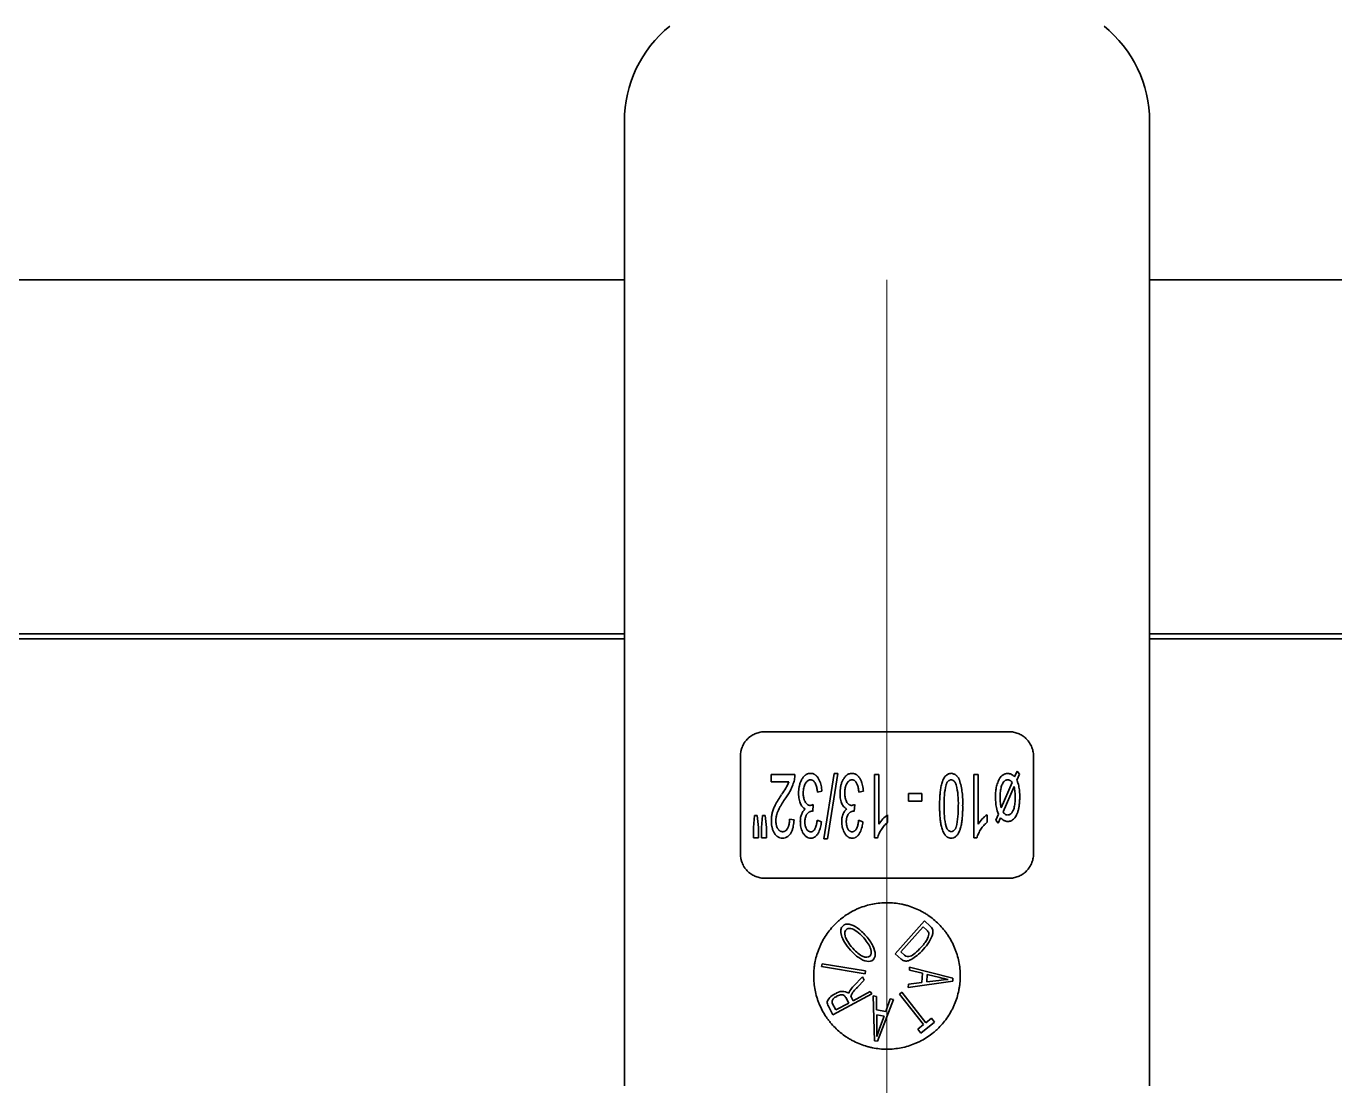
# Model space of a CAD drawing. Extents: x 6336 to 10269, y -393 to 3204.
# Drawn here: x 8656.4 to 8710, y 2380.5 to 2423.9 of the extents above; entities that cross this region are included whole.
import ezdxf

# ---------------------------------------------------------------- set-up
doc = ezdxf.new("R2010")
doc.units = 0
doc.header["$LTSCALE"] = 5
doc.layers.get('0').update_dxf_attribs({"linetype": 'CONTINUOUS', "lineweight": 0})
doc.layers.add('1', color=7, linetype='CONTINUOUS', true_color=0xffffff)

msp = doc.modelspace()

# ---------------------------------------------------------------- linework, layer by layer
at = {"color": 4}
msp.add_line((8691.673, 2413.526), (8691.673, 2313.526), dxfattribs=at)
at = {"layer": '1', "color": 7, "linetype": 'Continuous', "lineweight": 35}
for p, q in [((8680.923, 2420.026), (8680.923, 2380.526)), ((8702.423, 2380.526), (8702.423, 2420.026)), ((8680.923, 2413.526), (8643.478, 2413.526)), ((9142.773, 2413.526), (8702.423, 2413.526)), ((8680.923, 2399.037), (8459.92, 2399.037)), ((8850.535, 2399.037), (8702.423, 2399.037)), ((8680.923, 2398.83), (8459.92, 2398.83)), ((8850.546, 2398.83), (8702.423, 2398.83)), ((8696.673, 2395.026), (8686.673, 2395.026)), ((8685.673, 2390.026), (8685.673, 2394.026)), ((8697.673, 2394.026), (8697.673, 2390.026)), ((8686.939, 2393.279), (8687.904, 2393.279)), ((8686.939, 2393.279), (8686.939, 2392.971)), ((8689.093, 2390.635), (8689.515, 2393.322)), ((8689.659, 2393.322), (8689.237, 2390.635)), ((8689.515, 2393.322), (8689.659, 2393.322)), ((8691.164, 2393.279), (8691.342, 2393.279)), ((8691.164, 2393.279), (8691.164, 2390.679)), ((8691.342, 2391.245), (8691.342, 2393.279)), ((8695.234, 2393.279), (8695.412, 2393.279)), ((8695.234, 2393.279), (8695.234, 2390.679)), ((8695.412, 2391.245), (8695.412, 2393.279)), ((8696.897, 2393.178), (8697, 2393.417)), ((8697.095, 2393.29), (8696.988, 2393.043)), ((8697, 2393.417), (8697.095, 2393.29)), ((8687.654, 2392.971), (8686.939, 2392.971)), ((8689.009, 2392.589), (8688.831, 2392.547)), ((8690.706, 2392.589), (8690.527, 2392.547)), ((8696.35, 2391.913), (8696.796, 2392.948)), ((8696.875, 2392.781), (8696.425, 2391.741)), ((8688.637, 2391.766), (8688.657, 2392.046)), ((8690.333, 2391.767), (8690.353, 2392.046)), ((8692.551, 2392.498), (8693.102, 2392.498)), ((8692.551, 2392.498), (8692.551, 2392.177)), ((8693.102, 2392.177), (8692.551, 2392.177)), ((8693.102, 2392.177), (8693.102, 2392.498)), ((8686.205, 2391.105), (8686.253, 2391.6)), ((8686.253, 2391.6), (8686.36, 2391.6)), ((8686.36, 2391.6), (8686.409, 2391.105)), ((8686.534, 2391.105), (8686.58, 2391.6)), ((8686.58, 2391.6), (8686.689, 2391.6)), ((8686.689, 2391.6), (8686.738, 2391.105)), ((8691.701, 2391.32), (8691.701, 2391.629)), ((8695.771, 2391.32), (8695.771, 2391.629)), ((8696.13, 2391.404), (8696.237, 2391.65)), ((8696.324, 2391.506), (8696.227, 2391.279)), ((8686.205, 2391.105), (8686.205, 2390.679)), ((8686.409, 2390.679), (8686.409, 2391.105)), ((8686.534, 2391.105), (8686.534, 2390.679)), ((8686.738, 2390.679), (8686.738, 2391.105)), ((8687.686, 2391.453), (8687.87, 2391.42)), ((8688.813, 2391.4), (8688.992, 2391.342)), ((8690.51, 2391.4), (8690.688, 2391.342)), ((8696.227, 2391.279), (8696.13, 2391.404)), ((8686.409, 2390.679), (8686.205, 2390.679)), ((8686.738, 2390.679), (8686.534, 2390.679)), ((8689.237, 2390.635), (8689.093, 2390.635)), ((8691.279, 2390.679), (8691.164, 2390.679)), ((8695.352, 2390.679), (8695.234, 2390.679)), ((8686.673, 2389.026), (8696.673, 2389.026)), ((8693.205, 2387.278), (8692.006, 2385.935)), ((8693.448, 2387.061), (8693.205, 2387.278)), ((8692.237, 2386.014), (8693.152, 2387.04)), ((8693.152, 2387.04), (8693.306, 2386.902)), ((8692.006, 2385.935), (8692.248, 2385.719)), ((8692.391, 2385.877), (8692.237, 2386.014)), ((8689.019, 2385.527), (8689, 2385.41)), ((8689, 2385.41), (8690.776, 2385.116)), ((8690.795, 2385.234), (8689.019, 2385.527)), ((8690.776, 2385.116), (8690.795, 2385.234)), ((8692.59, 2385.266), (8692.597, 2385.392)), ((8692.59, 2385.266), (8693.127, 2385.135)), ((8694.372, 2384.935), (8692.597, 2385.392)), ((8693.127, 2385.135), (8693.104, 2384.757)), ((8693.299, 2384.782), (8693.318, 2385.087)), ((8693.318, 2385.087), (8693.84, 2384.956)), ((8690.673, 2384.984), (8690.31, 2384.609)), ((8690.47, 2384.571), (8690.744, 2384.854)), ((8690.744, 2384.854), (8690.673, 2384.984)), ((8692.545, 2384.551), (8694.365, 2384.808)), ((8692.545, 2384.551), (8692.554, 2384.687)), ((8693.104, 2384.757), (8692.554, 2384.687)), ((8693.803, 2384.844), (8693.299, 2384.782)), ((8694.372, 2384.935), (8694.365, 2384.808)), ((8689.464, 2383.433), (8691.049, 2384.287)), ((8689.986, 2384.14), (8690.107, 2383.915)), ((8690.288, 2384.013), (8690.218, 2384.143)), ((8690.992, 2384.392), (8690.288, 2384.013)), ((8691.049, 2384.287), (8690.992, 2384.392)), ((8691.239, 2384.188), (8691.105, 2384.211)), ((8691.105, 2384.211), (8691.16, 2382.375)), ((8691.239, 2384.188), (8691.248, 2383.634)), ((8691.286, 2382.353), (8691.935, 2384.067)), ((8691.811, 2384.089), (8691.621, 2383.569)), ((8691.935, 2384.067), (8691.811, 2384.089)), ((8692.276, 2384.356), (8692.183, 2384.282)), ((8692.183, 2384.282), (8693.166, 2383.036)), ((8693.26, 2383.11), (8692.276, 2384.356)), ((8689.275, 2383.785), (8689.464, 2383.433)), ((8689.583, 2383.633), (8689.433, 2383.911)), ((8690.107, 2383.915), (8689.583, 2383.633)), ((8691.621, 2383.569), (8691.248, 2383.634)), ((8691.252, 2383.437), (8691.258, 2382.929)), ((8691.252, 2383.437), (8691.553, 2383.384)), ((8691.553, 2383.384), (8691.365, 2382.879)), ((8693.166, 2383.036), (8692.933, 2382.852)), ((8693.065, 2382.685), (8693.624, 2383.127)), ((8693.492, 2383.293), (8693.26, 2383.11)), ((8693.624, 2383.127), (8693.492, 2383.293)), ((8691.16, 2382.375), (8691.286, 2382.353)), ((8692.933, 2382.852), (8693.065, 2382.685))]:
    msp.add_line(p, q, dxfattribs=at)
for centre, radius, start, end in [((8685.923, 2420.026), 5, 128.8492, 180), ((8697.423, 2420.026), 5, 0, 51.1508), ((8692.053, 2387.225), 1.569, 315.1419, 342.8269), ((8693.131, 2386.706), 0.263, 17.1388, 48.2605), ((8693.178, 2386.758), 0.405, 27.0957, 48.2605), ((8693.241, 2386.834), 0.317, 346.8867, 20.1022), ((8692.544, 2386.048), 0.23, 228.2605, 291.4392), ((8691.357, 2383.593), 1.459, 135.875, 145.744), ((8691.037, 2383.83), 0.922, 127.4414, 155.8018), ((8694.875, 2376.803), 8.112, 94.9161, 97.5911), ((8694.885, 2389.127), 4.3, 255.9385, 260.5571), ((8689.664, 2383.951), 0.235, 101.8972, 189.9808), ((8689.854, 2383.934), 0.462, 56.3406, 129.2567), ((8690.486, 2384.214), 0.39, 149.005, 164.3647), ((8690.394, 2384.237), 0.2, 188.3447, 208.311), ((8683.148, 2382.748), 8.112, 358.6035, 1.2786), ((8695.396, 2381.382), 4.3, 159.6259, 164.2445)]:
    msp.add_arc(centre, radius, start, end, dxfattribs=at)
for points, knots in [([(8685.673, 2394.026), (8685.673, 2394.098), (8685.68, 2394.168), (8685.699, 2394.253), (8685.703, 2394.27), (8685.712, 2394.304), (8685.717, 2394.321), (8685.733, 2394.37), (8685.746, 2394.402), (8685.774, 2394.465), (8685.789, 2394.495), (8685.814, 2394.539), (8685.823, 2394.553), (8685.841, 2394.581), (8685.85, 2394.595), (8685.899, 2394.663), (8685.942, 2394.712), (8686.001, 2394.767), (8686.013, 2394.778), (8686.037, 2394.798), (8686.05, 2394.809), (8686.088, 2394.838), (8686.114, 2394.856), (8686.194, 2394.906), (8686.25, 2394.934), (8686.337, 2394.969), (8686.367, 2394.979), (8686.427, 2394.996), (8686.457, 2395.003), (8686.548, 2395.02), (8686.61, 2395.026), (8686.673, 2395.026)], [0, 0, 0, 0, 0.125, 0.125, 0.15625, 0.15625, 0.1875, 0.1875, 0.25, 0.25, 0.3125, 0.3125, 0.34375, 0.34375, 0.375, 0.375, 0.5, 0.5, 0.53125, 0.53125, 0.5625, 0.5625, 0.625, 0.625, 0.75, 0.75, 0.8125, 0.8125, 0.875, 0.875, 1, 1, 1, 1]), ([(8697.673, 2394.026), (8697.673, 2394.098), (8697.665, 2394.168), (8697.647, 2394.253), (8697.643, 2394.27), (8697.634, 2394.304), (8697.629, 2394.321), (8697.612, 2394.37), (8697.6, 2394.402), (8697.572, 2394.465), (8697.557, 2394.495), (8697.532, 2394.539), (8697.523, 2394.553), (8697.505, 2394.581), (8697.495, 2394.595), (8697.447, 2394.663), (8697.404, 2394.712), (8697.345, 2394.767), (8697.333, 2394.778), (8697.308, 2394.798), (8697.296, 2394.809), (8697.258, 2394.838), (8697.232, 2394.856), (8697.152, 2394.906), (8697.096, 2394.934), (8697.009, 2394.969), (8696.979, 2394.979), (8696.919, 2394.996), (8696.889, 2395.003), (8696.798, 2395.02), (8696.736, 2395.026), (8696.673, 2395.026)], [0, 0, 0, 0, 0.125, 0.125, 0.15625, 0.15625, 0.1875, 0.1875, 0.25, 0.25, 0.3125, 0.3125, 0.34375, 0.34375, 0.375, 0.375, 0.5, 0.5, 0.53125, 0.53125, 0.5625, 0.5625, 0.625, 0.625, 0.75, 0.75, 0.8125, 0.8125, 0.875, 0.875, 1, 1, 1, 1]), ([(8688.548, 2393.322), (8688.526, 2393.322), (8688.495, 2393.32), (8688.463, 2393.313), (8688.443, 2393.307), (8688.433, 2393.304), (8688.403, 2393.292), (8688.384, 2393.283), (8688.356, 2393.266), (8688.348, 2393.26), (8688.33, 2393.247), (8688.322, 2393.24), (8688.297, 2393.218), (8688.282, 2393.203), (8688.254, 2393.171), (8688.24, 2393.154), (8688.215, 2393.118), (8688.203, 2393.1), (8688.181, 2393.062), (8688.171, 2393.042), (8688.143, 2392.984), (8688.127, 2392.943), (8688.106, 2392.88), (8688.1, 2392.859), (8688.089, 2392.816), (8688.084, 2392.795), (8688.063, 2392.686), (8688.056, 2392.598), (8688.056, 2392.51)], [0, 0, 0, 0, 0.0625, 0.09375, 0.09375, 0.125, 0.125, 0.1875, 0.1875, 0.21875, 0.21875, 0.25, 0.25, 0.3125, 0.3125, 0.375, 0.375, 0.4375, 0.4375, 0.5, 0.5, 0.625, 0.625, 0.6875, 0.6875, 0.75, 0.75, 1, 1, 1, 1]), ([(8689.009, 2392.589), (8689.007, 2392.629), (8689.004, 2392.669), (8688.993, 2392.747), (8688.987, 2392.786), (8688.97, 2392.864), (8688.959, 2392.902), (8688.941, 2392.958), (8688.934, 2392.977), (8688.919, 2393.014), (8688.911, 2393.032), (8688.885, 2393.086), (8688.865, 2393.121), (8688.83, 2393.169), (8688.818, 2393.184), (8688.798, 2393.206), (8688.791, 2393.213), (8688.776, 2393.227), (8688.769, 2393.234), (8688.747, 2393.253), (8688.731, 2393.264), (8688.706, 2393.28), (8688.697, 2393.285), (8688.679, 2393.293), (8688.653, 2393.305), (8688.625, 2393.313), (8688.596, 2393.319), (8688.587, 2393.32), (8688.567, 2393.322), (8688.557, 2393.322), (8688.548, 2393.322)], [0, 0, 0, 0, 0.125, 0.125, 0.25, 0.25, 0.375, 0.375, 0.4375, 0.4375, 0.5, 0.5, 0.625, 0.625, 0.6875, 0.6875, 0.71875, 0.71875, 0.75, 0.75, 0.8125, 0.8125, 0.84375, 0.84375, 0.875, 0.9375, 0.9375, 0.96875, 0.96875, 1, 1, 1, 1]), ([(8690.244, 2393.322), (8690.222, 2393.322), (8690.19, 2393.319), (8690.158, 2393.312), (8690.137, 2393.306), (8690.126, 2393.303), (8690.096, 2393.291), (8690.077, 2393.281), (8690.049, 2393.263), (8690.04, 2393.257), (8690.023, 2393.244), (8690.014, 2393.237), (8689.99, 2393.215), (8689.975, 2393.199), (8689.946, 2393.166), (8689.933, 2393.149), (8689.914, 2393.122), (8689.908, 2393.113), (8689.897, 2393.094), (8689.88, 2393.066), (8689.865, 2393.038), (8689.837, 2392.979), (8689.821, 2392.938), (8689.801, 2392.876), (8689.795, 2392.855), (8689.785, 2392.812), (8689.78, 2392.791), (8689.759, 2392.684), (8689.753, 2392.597), (8689.753, 2392.51)], [0, 0, 0, 0, 0.0625, 0.09375, 0.09375, 0.125, 0.125, 0.1875, 0.1875, 0.21875, 0.21875, 0.25, 0.25, 0.3125, 0.3125, 0.375, 0.375, 0.40625, 0.40625, 0.4375, 0.5, 0.5, 0.625, 0.625, 0.6875, 0.6875, 0.75, 0.75, 1, 1, 1, 1]), ([(8690.706, 2392.589), (8690.701, 2392.668), (8690.692, 2392.746), (8690.667, 2392.861), (8690.657, 2392.898), (8690.638, 2392.954), (8690.632, 2392.973), (8690.617, 2393.01), (8690.609, 2393.028), (8690.583, 2393.082), (8690.564, 2393.117), (8690.529, 2393.165), (8690.516, 2393.181), (8690.49, 2393.211), (8690.476, 2393.224), (8690.454, 2393.244), (8690.446, 2393.25), (8690.43, 2393.262), (8690.422, 2393.267), (8690.396, 2393.283), (8690.379, 2393.292), (8690.351, 2393.303), (8690.342, 2393.307), (8690.323, 2393.312), (8690.313, 2393.315), (8690.284, 2393.32), (8690.264, 2393.322), (8690.244, 2393.322)], [0, 0, 0, 0, 0.25, 0.25, 0.375, 0.375, 0.4375, 0.4375, 0.5, 0.5, 0.625, 0.625, 0.6875, 0.6875, 0.75, 0.75, 0.78125, 0.78125, 0.8125, 0.8125, 0.875, 0.875, 0.90625, 0.90625, 0.9375, 0.9375, 1, 1, 1, 1]), ([(8693.827, 2391.996), (8693.827, 2392.061), (8693.828, 2392.125), (8693.831, 2392.253), (8693.834, 2392.317), (8693.842, 2392.445), (8693.848, 2392.508), (8693.863, 2392.636), (8693.872, 2392.699), (8693.891, 2392.793), (8693.897, 2392.825), (8693.913, 2392.887), (8693.922, 2392.917), (8693.941, 2392.978), (8693.952, 2393.009), (8693.978, 2393.068), (8693.992, 2393.096), (8694.016, 2393.138), (8694.024, 2393.151), (8694.043, 2393.178), (8694.052, 2393.19), (8694.073, 2393.214), (8694.083, 2393.226), (8694.106, 2393.248), (8694.119, 2393.258), (8694.145, 2393.277), (8694.158, 2393.285), (8694.179, 2393.295), (8694.186, 2393.299), (8694.201, 2393.305), (8694.208, 2393.307), (8694.231, 2393.314), (8694.246, 2393.318), (8694.277, 2393.322), (8694.292, 2393.322), (8694.308, 2393.322)], [0, 0, 0, 0, 0.125, 0.125, 0.25, 0.25, 0.375, 0.375, 0.5, 0.5, 0.5625, 0.5625, 0.625, 0.625, 0.6875, 0.6875, 0.75, 0.75, 0.78125, 0.78125, 0.8125, 0.8125, 0.84375, 0.84375, 0.875, 0.875, 0.90625, 0.90625, 0.921875, 0.921875, 0.9375, 0.9375, 0.96875, 0.96875, 1, 1, 1, 1]), ([(8694.308, 2393.324), (8694.345, 2393.319), (8694.38, 2393.31), (8694.431, 2393.288), (8694.448, 2393.28), (8694.479, 2393.26), (8694.494, 2393.25), (8694.515, 2393.232), (8694.522, 2393.226), (8694.536, 2393.213), (8694.542, 2393.207), (8694.561, 2393.186), (8694.584, 2393.157), (8694.603, 2393.125), (8694.615, 2393.099), (8694.619, 2393.091), (8694.626, 2393.073), (8694.63, 2393.064), (8694.632, 2393.055)], [0, 0, 0, 0, 0.25, 0.25, 0.375, 0.375, 0.5, 0.5, 0.5625, 0.5625, 0.625, 0.625, 0.75, 0.875, 0.875, 0.9375, 0.9375, 1, 1, 1, 1]), ([(8696.119, 2392.339), (8696.115, 2392.408), (8696.116, 2392.475), (8696.126, 2392.61), (8696.136, 2392.677), (8696.157, 2392.776), (8696.165, 2392.809), (8696.184, 2392.874), (8696.194, 2392.906), (8696.229, 2393.001), (8696.255, 2393.062), (8696.286, 2393.121)], [0, 0, 0, 0, 0.25, 0.25, 0.5, 0.5, 0.625, 0.625, 0.75, 0.75, 1, 1, 1, 1]), ([(8696.288, 2393.12), (8696.306, 2393.151), (8696.327, 2393.178), (8696.357, 2393.209), (8696.364, 2393.214), (8696.377, 2393.226), (8696.383, 2393.231), (8696.403, 2393.247), (8696.431, 2393.266), (8696.46, 2393.281), (8696.483, 2393.291), (8696.491, 2393.294), (8696.506, 2393.3), (8696.514, 2393.302), (8696.553, 2393.314), (8696.585, 2393.319), (8696.617, 2393.321)], [0, 0, 0, 0, 0.25, 0.25, 0.3125, 0.3125, 0.375, 0.375, 0.5, 0.625, 0.625, 0.6875, 0.6875, 0.75, 0.75, 1, 1, 1, 1]), ([(8696.617, 2393.321), (8696.644, 2393.32), (8696.67, 2393.316), (8696.708, 2393.306), (8696.721, 2393.302), (8696.746, 2393.293), (8696.758, 2393.287), (8696.794, 2393.269), (8696.817, 2393.255), (8696.849, 2393.229), (8696.859, 2393.22), (8696.879, 2393.2), (8696.888, 2393.189), (8696.897, 2393.178)], [0, 0, 0, 0, 0.25, 0.25, 0.375, 0.375, 0.5, 0.5, 0.75, 0.75, 0.875, 0.875, 1, 1, 1, 1]), ([(8687.372, 2392.471), (8687.429, 2392.547), (8687.481, 2392.628), (8687.575, 2392.794), (8687.618, 2392.881), (8687.656, 2392.97)], [0, 0, 0, 0, 0.5, 0.5, 1, 1, 1, 1]), ([(8687.883, 2393.056), (8687.866, 2392.988), (8687.846, 2392.921), (8687.799, 2392.791), (8687.746, 2392.664), (8687.68, 2392.544), (8687.626, 2392.456), (8687.607, 2392.427), (8687.569, 2392.37), (8687.549, 2392.342), (8687.528, 2392.315)], [0, 0, 0, 0, 0.25, 0.25, 0.5, 0.75, 0.75, 0.875, 0.875, 1, 1, 1, 1]), ([(8688.831, 2392.547), (8688.825, 2392.6), (8688.817, 2392.653), (8688.801, 2392.731), (8688.795, 2392.757), (8688.781, 2392.809), (8688.773, 2392.834), (8688.754, 2392.884), (8688.743, 2392.908), (8688.724, 2392.943), (8688.717, 2392.954), (8688.701, 2392.976), (8688.693, 2392.987), (8688.675, 2393.006), (8688.665, 2393.015), (8688.649, 2393.026), (8688.644, 2393.03), (8688.633, 2393.037), (8688.627, 2393.04), (8688.609, 2393.048), (8688.597, 2393.052), (8688.572, 2393.057), (8688.559, 2393.059), (8688.546, 2393.059)], [0, 0, 0, 0, 0.25, 0.25, 0.375, 0.375, 0.5, 0.5, 0.625, 0.625, 0.6875, 0.6875, 0.75, 0.75, 0.8125, 0.8125, 0.84375, 0.84375, 0.875, 0.875, 0.9375, 0.9375, 1, 1, 1, 1]), ([(8690.242, 2393.059), (8690.228, 2393.059), (8690.214, 2393.057), (8690.186, 2393.05), (8690.173, 2393.045), (8690.148, 2393.033), (8690.136, 2393.025), (8690.113, 2393.008), (8690.102, 2392.999), (8690.082, 2392.979), (8690.073, 2392.968), (8690.056, 2392.946), (8690.048, 2392.934), (8690.026, 2392.898), (8690.013, 2392.873), (8689.997, 2392.834), (8689.992, 2392.82), (8689.983, 2392.793), (8689.979, 2392.78), (8689.967, 2392.739), (8689.961, 2392.711), (8689.947, 2392.628), (8689.943, 2392.572), (8689.943, 2392.516)], [0, 0, 0, 0, 0.0625, 0.0625, 0.125, 0.125, 0.1875, 0.1875, 0.25, 0.25, 0.3125, 0.3125, 0.375, 0.375, 0.5, 0.5, 0.5625, 0.5625, 0.625, 0.625, 0.75, 0.75, 1, 1, 1, 1]), ([(8694.3, 2393.063), (8694.275, 2393.057), (8694.251, 2393.047), (8694.217, 2393.027), (8694.206, 2393.02), (8694.186, 2393.004), (8694.176, 2392.995), (8694.158, 2392.977), (8694.15, 2392.967), (8694.134, 2392.945), (8694.12, 2392.923), (8694.109, 2392.899), (8694.1, 2392.875), (8694.096, 2392.862), (8694.093, 2392.849)], [0, 0, 0, 0, 0.25, 0.25, 0.375, 0.375, 0.5, 0.5, 0.625, 0.625, 0.75, 0.875, 0.875, 1, 1, 1, 1]), ([(8694.509, 2392.85), (8694.503, 2392.876), (8694.494, 2392.901), (8694.475, 2392.935), (8694.468, 2392.946), (8694.452, 2392.967), (8694.444, 2392.977), (8694.43, 2392.991), (8694.425, 2392.996), (8694.415, 2393.004), (8694.41, 2393.009), (8694.395, 2393.021), (8694.373, 2393.035), (8694.35, 2393.046), (8694.326, 2393.056), (8694.314, 2393.06), (8694.301, 2393.063)], [0, 0, 0, 0, 0.25, 0.25, 0.375, 0.375, 0.5, 0.5, 0.5625, 0.5625, 0.625, 0.625, 0.75, 0.875, 0.875, 1, 1, 1, 1]), ([(8694.638, 2393.057), (8694.692, 2392.884), (8694.73, 2392.71), (8694.763, 2392.445), (8694.771, 2392.356), (8694.777, 2392.177), (8694.776, 2392.087), (8694.772, 2391.997)], [0, 0, 0, 0, 0.5, 0.5, 0.75, 0.75, 1, 1, 1, 1]), ([(8696.796, 2392.948), (8696.786, 2392.964), (8696.775, 2392.979), (8696.756, 2392.998), (8696.75, 2393.004), (8696.736, 2393.016), (8696.721, 2393.026), (8696.706, 2393.034), (8696.69, 2393.042), (8696.682, 2393.045), (8696.657, 2393.054), (8696.64, 2393.057), (8696.623, 2393.059)], [0, 0, 0, 0, 0.25, 0.25, 0.375, 0.375, 0.5, 0.625, 0.625, 0.75, 0.75, 1, 1, 1, 1]), ([(8696.924, 2392.335), (8696.926, 2392.411), (8696.922, 2392.486), (8696.906, 2392.635), (8696.893, 2392.708), (8696.875, 2392.781)], [0, 0, 0, 0, 0.5, 0.5, 1, 1, 1, 1]), ([(8686.94, 2391.39), (8686.94, 2391.445), (8686.944, 2391.499), (8686.957, 2391.607), (8686.967, 2391.66), (8686.987, 2391.738), (8686.994, 2391.764), (8687.01, 2391.816), (8687.019, 2391.842), (8687.048, 2391.918), (8687.07, 2391.967), (8687.095, 2392.014)], [0, 0, 0, 0, 0.25, 0.25, 0.5, 0.5, 0.625, 0.625, 0.75, 0.75, 1, 1, 1, 1]), ([(8687.528, 2392.315), (8687.48, 2392.245), (8687.433, 2392.174), (8687.366, 2392.065), (8687.344, 2392.028), (8687.301, 2391.954), (8687.281, 2391.917), (8687.222, 2391.803), (8687.188, 2391.725), (8687.158, 2391.62), (8687.152, 2391.599), (8687.143, 2391.556), (8687.139, 2391.535), (8687.129, 2391.47), (8687.125, 2391.426), (8687.125, 2391.382)], [0, 0, 0, 0, 0.25, 0.25, 0.375, 0.375, 0.5, 0.5, 0.75, 0.75, 0.8125, 0.8125, 0.875, 0.875, 1, 1, 1, 1]), ([(8688.326, 2391.87), (8688.308, 2391.878), (8688.273, 2391.897), (8688.223, 2391.939), (8688.177, 2391.995), (8688.135, 2392.068), (8688.101, 2392.156), (8688.076, 2392.259), (8688.06, 2392.376), (8688.056, 2392.463), (8688.056, 2392.51)], [0, 0, 0, 0, 0.122262, 0.247653, 0.373044, 0.498435, 0.623827, 0.749218, 0.874609, 1, 1, 1, 1]), ([(8688.247, 2392.516), (8688.247, 2392.461), (8688.25, 2392.408), (8688.264, 2392.329), (8688.269, 2392.303), (8688.28, 2392.265), (8688.284, 2392.252), (8688.293, 2392.226), (8688.298, 2392.214), (8688.314, 2392.176), (8688.326, 2392.153), (8688.348, 2392.119), (8688.355, 2392.109), (8688.372, 2392.088), (8688.381, 2392.078), (8688.401, 2392.06), (8688.411, 2392.052), (8688.433, 2392.037), (8688.445, 2392.031), (8688.469, 2392.021), (8688.481, 2392.017), (8688.5, 2392.013), (8688.507, 2392.012), (8688.52, 2392.011), (8688.526, 2392.01), (8688.533, 2392.01)], [0, 0, 0, 0, 0.25, 0.25, 0.375, 0.375, 0.4375, 0.4375, 0.5, 0.5, 0.625, 0.625, 0.6875, 0.6875, 0.75, 0.75, 0.8125, 0.8125, 0.875, 0.875, 0.9375, 0.9375, 0.96875, 0.96875, 1, 1, 1, 1]), ([(8688.533, 2392.01), (8688.555, 2392.012), (8688.576, 2392.016), (8688.617, 2392.028), (8688.637, 2392.036), (8688.657, 2392.046)], [0, 0, 0, 0, 0.5, 0.5, 1, 1, 1, 1]), ([(8690.023, 2391.87), (8690.005, 2391.878), (8689.969, 2391.897), (8689.918, 2391.94), (8689.872, 2391.997), (8689.831, 2392.07), (8689.797, 2392.158), (8689.772, 2392.26), (8689.756, 2392.377), (8689.753, 2392.464), (8689.753, 2392.51)], [0, 0, 0, 0, 0.122256, 0.247648, 0.37304, 0.498432, 0.623824, 0.749216, 0.874608, 1, 1, 1, 1]), ([(8689.943, 2392.516), (8689.943, 2392.462), (8689.947, 2392.409), (8689.96, 2392.331), (8689.965, 2392.306), (8689.976, 2392.267), (8689.98, 2392.255), (8689.988, 2392.229), (8689.993, 2392.217), (8690.008, 2392.18), (8690.021, 2392.156), (8690.042, 2392.122), (8690.05, 2392.111), (8690.067, 2392.09), (8690.076, 2392.08), (8690.095, 2392.062), (8690.105, 2392.054), (8690.122, 2392.042), (8690.128, 2392.039), (8690.139, 2392.032), (8690.145, 2392.029), (8690.163, 2392.021), (8690.176, 2392.017), (8690.196, 2392.013), (8690.202, 2392.012), (8690.216, 2392.011), (8690.222, 2392.01), (8690.229, 2392.01)], [0, 0, 0, 0, 0.25, 0.25, 0.375, 0.375, 0.4375, 0.4375, 0.5, 0.5, 0.625, 0.625, 0.6875, 0.6875, 0.75, 0.75, 0.8125, 0.8125, 0.84375, 0.84375, 0.875, 0.875, 0.9375, 0.9375, 0.96875, 0.96875, 1, 1, 1, 1]), ([(8690.229, 2392.01), (8690.251, 2392.012), (8690.272, 2392.016), (8690.303, 2392.025), (8690.313, 2392.028), (8690.333, 2392.036), (8690.343, 2392.041), (8690.353, 2392.046)], [0, 0, 0, 0, 0.5, 0.5, 0.75, 0.75, 1, 1, 1, 1]), ([(8693.827, 2391.996), (8693.827, 2391.933), (8693.828, 2391.869), (8693.831, 2391.741), (8693.834, 2391.677), (8693.842, 2391.55), (8693.847, 2391.486), (8693.862, 2391.36), (8693.871, 2391.296), (8693.896, 2391.172), (8693.911, 2391.11), (8693.941, 2391.02), (8693.952, 2390.99), (8693.976, 2390.931), (8693.99, 2390.902), (8694.013, 2390.86), (8694.021, 2390.846), (8694.039, 2390.819), (8694.048, 2390.806), (8694.078, 2390.769), (8694.1, 2390.747), (8694.131, 2390.723), (8694.138, 2390.718), (8694.151, 2390.71), (8694.172, 2390.698), (8694.193, 2390.688), (8694.216, 2390.681), (8694.223, 2390.679), (8694.238, 2390.675), (8694.261, 2390.67), (8694.285, 2390.669), (8694.301, 2390.669)], [0, 0, 0, 0, 0.125, 0.125, 0.25, 0.25, 0.375, 0.375, 0.5, 0.5, 0.625, 0.625, 0.6875, 0.6875, 0.75, 0.75, 0.78125, 0.78125, 0.8125, 0.8125, 0.875, 0.875, 0.890625, 0.890625, 0.90625, 0.9375, 0.9375, 0.953125, 0.953125, 0.96875, 1, 1, 1, 1]), ([(8694.776, 2391.996), (8694.776, 2391.932), (8694.775, 2391.868), (8694.772, 2391.74), (8694.769, 2391.676), (8694.761, 2391.549), (8694.755, 2391.485), (8694.74, 2391.358), (8694.731, 2391.294), (8694.713, 2391.201), (8694.706, 2391.169), (8694.691, 2391.108), (8694.682, 2391.077), (8694.668, 2391.031), (8694.662, 2391.016), (8694.651, 2390.986), (8694.646, 2390.971), (8694.627, 2390.927), (8694.613, 2390.898), (8694.589, 2390.857), (8694.581, 2390.843), (8694.563, 2390.817), (8694.544, 2390.792), (8694.523, 2390.768), (8694.506, 2390.752), (8694.5, 2390.747), (8694.488, 2390.736), (8694.482, 2390.731), (8694.463, 2390.717), (8694.45, 2390.709), (8694.429, 2390.698), (8694.422, 2390.695), (8694.408, 2390.689), (8694.4, 2390.686), (8694.363, 2390.673), (8694.332, 2390.669), (8694.301, 2390.669)], [0, 0, 0, 0, 0.125, 0.125, 0.25, 0.25, 0.375, 0.375, 0.5, 0.5, 0.5625, 0.5625, 0.625, 0.625, 0.65625, 0.65625, 0.6875, 0.6875, 0.75, 0.75, 0.78125, 0.78125, 0.8125, 0.84375, 0.84375, 0.859375, 0.859375, 0.875, 0.875, 0.90625, 0.90625, 0.921875, 0.921875, 0.9375, 0.9375, 1, 1, 1, 1]), ([(8688.128, 2391.342), (8688.125, 2391.392), (8688.127, 2391.44), (8688.137, 2391.512), (8688.142, 2391.536), (8688.155, 2391.584), (8688.162, 2391.607), (8688.188, 2391.675), (8688.21, 2391.718), (8688.262, 2391.799), (8688.292, 2391.836), (8688.326, 2391.87)], [0, 0, 0, 0, 0.25, 0.25, 0.375, 0.375, 0.5, 0.5, 0.75, 0.75, 1, 1, 1, 1]), ([(8688.312, 2391.336), (8688.312, 2391.386), (8688.316, 2391.436), (8688.331, 2391.508), (8688.337, 2391.532), (8688.35, 2391.567), (8688.354, 2391.579), (8688.365, 2391.601), (8688.376, 2391.623), (8688.389, 2391.644), (8688.403, 2391.664), (8688.411, 2391.674), (8688.435, 2391.701), (8688.454, 2391.717), (8688.479, 2391.733), (8688.484, 2391.736), (8688.495, 2391.742), (8688.511, 2391.751), (8688.539, 2391.761), (8688.562, 2391.766), (8688.586, 2391.77), (8688.598, 2391.771), (8688.61, 2391.77)], [0, 0, 0, 0, 0.25, 0.25, 0.375, 0.375, 0.4375, 0.4375, 0.5, 0.5625, 0.5625, 0.625, 0.625, 0.75, 0.75, 0.78125, 0.78125, 0.8125, 0.875, 0.9375, 0.9375, 1, 1, 1, 1]), ([(8688.637, 2391.766), (8688.632, 2391.768), (8688.628, 2391.768), (8688.618, 2391.77), (8688.614, 2391.77), (8688.609, 2391.771)], [0, 0, 0, 0, 0.5, 0.5, 1, 1, 1, 1]), ([(8689.824, 2391.342), (8689.821, 2391.391), (8689.823, 2391.44), (8689.834, 2391.511), (8689.838, 2391.535), (8689.848, 2391.57), (8689.851, 2391.582), (8689.858, 2391.605), (8689.862, 2391.617), (8689.884, 2391.673), (8689.905, 2391.716), (8689.938, 2391.767), (8689.945, 2391.777), (8689.959, 2391.797), (8689.981, 2391.826), (8690.006, 2391.853), (8690.023, 2391.87)], [0, 0, 0, 0, 0.25, 0.25, 0.375, 0.375, 0.4375, 0.4375, 0.5, 0.5, 0.75, 0.75, 0.8125, 0.8125, 0.875, 1, 1, 1, 1]), ([(8690.307, 2391.77), (8690.282, 2391.771), (8690.258, 2391.767), (8690.229, 2391.758), (8690.223, 2391.756), (8690.211, 2391.752), (8690.195, 2391.745), (8690.179, 2391.736), (8690.158, 2391.722), (8690.149, 2391.714), (8690.13, 2391.698), (8690.121, 2391.69), (8690.105, 2391.671), (8690.098, 2391.662), (8690.084, 2391.641), (8690.077, 2391.631), (8690.059, 2391.599), (8690.049, 2391.577), (8690.037, 2391.542), (8690.034, 2391.53), (8690.027, 2391.506), (8690.024, 2391.494), (8690.012, 2391.434), (8690.008, 2391.386), (8690.008, 2391.336)], [0, 0, 0, 0, 0.125, 0.125, 0.15625, 0.15625, 0.1875, 0.25, 0.25, 0.3125, 0.3125, 0.375, 0.375, 0.4375, 0.4375, 0.5, 0.5, 0.625, 0.625, 0.6875, 0.6875, 0.75, 0.75, 1, 1, 1, 1]), ([(8691.342, 2391.245), (8691.389, 2391.321), (8691.443, 2391.391), (8691.562, 2391.519), (8691.628, 2391.577), (8691.701, 2391.629)], [0, 0, 0, 0, 0.5, 0.5, 1, 1, 1, 1]), ([(8695.413, 2391.245), (8695.46, 2391.322), (8695.514, 2391.392), (8695.604, 2391.488), (8695.636, 2391.519), (8695.685, 2391.562), (8695.702, 2391.576), (8695.736, 2391.604), (8695.753, 2391.617), (8695.771, 2391.629)], [0, 0, 0, 0, 0.5, 0.5, 0.75, 0.75, 0.875, 0.875, 1, 1, 1, 1]), ([(8696.616, 2391.351), (8696.589, 2391.354), (8696.562, 2391.359), (8696.522, 2391.37), (8696.509, 2391.375), (8696.483, 2391.385), (8696.47, 2391.391), (8696.432, 2391.411), (8696.408, 2391.426), (8696.375, 2391.453), (8696.364, 2391.463), (8696.343, 2391.484), (8696.333, 2391.495), (8696.324, 2391.506)], [0, 0, 0, 0, 0.25, 0.25, 0.375, 0.375, 0.5, 0.5, 0.75, 0.75, 0.875, 0.875, 1, 1, 1, 1]), ([(8696.425, 2391.74), (8696.435, 2391.723), (8696.448, 2391.707), (8696.468, 2391.685), (8696.476, 2391.679), (8696.491, 2391.666), (8696.499, 2391.66), (8696.523, 2391.644), (8696.54, 2391.636), (8696.576, 2391.622), (8696.595, 2391.618), (8696.613, 2391.615)], [0, 0, 0, 0, 0.25, 0.25, 0.375, 0.375, 0.5, 0.5, 0.75, 0.75, 1, 1, 1, 1]), ([(8687.396, 2390.669), (8687.359, 2390.669), (8687.322, 2390.674), (8687.277, 2390.689), (8687.268, 2390.692), (8687.251, 2390.7), (8687.225, 2390.712), (8687.201, 2390.727), (8687.178, 2390.744), (8687.17, 2390.75), (8687.156, 2390.763), (8687.148, 2390.769), (8687.128, 2390.79), (8687.115, 2390.804), (8687.09, 2390.835), (8687.079, 2390.851), (8687.058, 2390.884), (8687.048, 2390.902), (8687.021, 2390.955), (8687.006, 2390.992), (8686.987, 2391.049), (8686.982, 2391.069), (8686.971, 2391.108), (8686.967, 2391.128), (8686.955, 2391.187), (8686.95, 2391.228), (8686.942, 2391.308), (8686.941, 2391.349), (8686.941, 2391.39)], [0, 0, 0, 0, 0.125, 0.125, 0.15625, 0.15625, 0.1875, 0.25, 0.25, 0.28125, 0.28125, 0.3125, 0.3125, 0.375, 0.375, 0.4375, 0.4375, 0.5, 0.5, 0.625, 0.625, 0.6875, 0.6875, 0.75, 0.75, 0.875, 0.875, 1, 1, 1, 1]), ([(8687.125, 2391.382), (8687.125, 2391.332), (8687.129, 2391.282), (8687.141, 2391.221), (8687.144, 2391.209), (8687.15, 2391.185), (8687.153, 2391.173), (8687.165, 2391.138), (8687.174, 2391.115), (8687.19, 2391.082), (8687.196, 2391.071), (8687.208, 2391.05), (8687.222, 2391.03), (8687.237, 2391.012), (8687.25, 2390.999), (8687.254, 2390.994), (8687.263, 2390.986), (8687.267, 2390.982), (8687.281, 2390.971), (8687.291, 2390.965), (8687.306, 2390.956), (8687.311, 2390.953), (8687.322, 2390.948), (8687.327, 2390.946), (8687.354, 2390.936), (8687.377, 2390.932), (8687.4, 2390.932)], [0, 0, 0, 0, 0.25, 0.25, 0.3125, 0.3125, 0.375, 0.375, 0.5, 0.5, 0.5625, 0.5625, 0.625, 0.6875, 0.6875, 0.71875, 0.71875, 0.75, 0.75, 0.8125, 0.8125, 0.84375, 0.84375, 0.875, 0.875, 1, 1, 1, 1]), ([(8687.396, 2390.669), (8687.435, 2390.669), (8687.474, 2390.674), (8687.521, 2390.688), (8687.53, 2390.692), (8687.548, 2390.699), (8687.575, 2390.711), (8687.601, 2390.727), (8687.633, 2390.751), (8687.648, 2390.764), (8687.677, 2390.793), (8687.69, 2390.809), (8687.715, 2390.841), (8687.726, 2390.859), (8687.747, 2390.894), (8687.757, 2390.913), (8687.784, 2390.969), (8687.798, 2391.008), (8687.816, 2391.068), (8687.822, 2391.088), (8687.832, 2391.129), (8687.836, 2391.15), (8687.848, 2391.211), (8687.855, 2391.252), (8687.864, 2391.336), (8687.868, 2391.378), (8687.87, 2391.42)], [0, 0, 0, 0, 0.125, 0.125, 0.15625, 0.15625, 0.1875, 0.25, 0.25, 0.3125, 0.3125, 0.375, 0.375, 0.4375, 0.4375, 0.5, 0.5, 0.625, 0.625, 0.6875, 0.6875, 0.75, 0.75, 0.875, 0.875, 1, 1, 1, 1]), ([(8687.686, 2391.453), (8687.685, 2391.397), (8687.682, 2391.342), (8687.669, 2391.259), (8687.664, 2391.232), (8687.654, 2391.191), (8687.65, 2391.178), (8687.642, 2391.151), (8687.637, 2391.138), (8687.627, 2391.112), (8687.621, 2391.1), (8687.609, 2391.075), (8687.602, 2391.063), (8687.58, 2391.028), (8687.563, 2391.007), (8687.539, 2390.984), (8687.533, 2390.98), (8687.523, 2390.972), (8687.506, 2390.96), (8687.489, 2390.951), (8687.47, 2390.944), (8687.464, 2390.942), (8687.452, 2390.938), (8687.433, 2390.934), (8687.413, 2390.932), (8687.4, 2390.932)], [0, 0, 0, 0, 0.25, 0.25, 0.375, 0.375, 0.4375, 0.4375, 0.5, 0.5, 0.5625, 0.5625, 0.625, 0.625, 0.75, 0.75, 0.78125, 0.78125, 0.8125, 0.875, 0.875, 0.90625, 0.90625, 0.9375, 1, 1, 1, 1]), ([(8688.554, 2390.669), (8688.518, 2390.669), (8688.483, 2390.675), (8688.415, 2390.701), (8688.384, 2390.719), (8688.327, 2390.765), (8688.302, 2390.791), (8688.269, 2390.834), (8688.259, 2390.85), (8688.239, 2390.881), (8688.23, 2390.897), (8688.205, 2390.946), (8688.191, 2390.979), (8688.167, 2391.049), (8688.157, 2391.085), (8688.142, 2391.158), (8688.137, 2391.194), (8688.129, 2391.268), (8688.128, 2391.305), (8688.128, 2391.342)], [0, 0, 0, 0, 0.125, 0.125, 0.25, 0.25, 0.375, 0.375, 0.4375, 0.4375, 0.5, 0.5, 0.625, 0.625, 0.75, 0.75, 0.875, 0.875, 1, 1, 1, 1]), ([(8688.312, 2391.336), (8688.312, 2391.293), (8688.315, 2391.249), (8688.326, 2391.185), (8688.331, 2391.164), (8688.343, 2391.122), (8688.351, 2391.101), (8688.364, 2391.071), (8688.369, 2391.062), (8688.38, 2391.043), (8688.385, 2391.033), (8688.404, 2391.006), (8688.418, 2390.99), (8688.438, 2390.973), (8688.442, 2390.969), (8688.45, 2390.963), (8688.455, 2390.96), (8688.468, 2390.951), (8688.478, 2390.946), (8688.492, 2390.94), (8688.497, 2390.939), (8688.508, 2390.936), (8688.513, 2390.934), (8688.528, 2390.931), (8688.539, 2390.93), (8688.55, 2390.93)], [0, 0, 0, 0, 0.25, 0.25, 0.375, 0.375, 0.5, 0.5, 0.5625, 0.5625, 0.625, 0.625, 0.75, 0.75, 0.78125, 0.78125, 0.8125, 0.8125, 0.875, 0.875, 0.90625, 0.90625, 0.9375, 0.9375, 1, 1, 1, 1]), ([(8688.55, 2390.93), (8688.574, 2390.93), (8688.597, 2390.935), (8688.63, 2390.949), (8688.641, 2390.955), (8688.66, 2390.969), (8688.67, 2390.977), (8688.696, 2391.003), (8688.71, 2391.023), (8688.729, 2391.055), (8688.734, 2391.066), (8688.745, 2391.088), (8688.75, 2391.099), (8688.763, 2391.133), (8688.771, 2391.157), (8688.784, 2391.204), (8688.789, 2391.228), (8688.803, 2391.301), (8688.809, 2391.351), (8688.813, 2391.4)], [0, 0, 0, 0, 0.125, 0.125, 0.1875, 0.1875, 0.25, 0.25, 0.375, 0.375, 0.4375, 0.4375, 0.5, 0.5, 0.625, 0.625, 0.75, 0.75, 1, 1, 1, 1]), ([(8688.554, 2390.669), (8688.59, 2390.669), (8688.624, 2390.675), (8688.667, 2390.69), (8688.675, 2390.694), (8688.691, 2390.702), (8688.715, 2390.714), (8688.737, 2390.73), (8688.758, 2390.747), (8688.765, 2390.753), (8688.778, 2390.766), (8688.798, 2390.785), (8688.815, 2390.807), (8688.836, 2390.836), (8688.846, 2390.851), (8688.865, 2390.883), (8688.874, 2390.899), (8688.898, 2390.949), (8688.912, 2390.983), (8688.936, 2391.052), (8688.946, 2391.088), (8688.964, 2391.159), (8688.971, 2391.196), (8688.983, 2391.269), (8688.988, 2391.306), (8688.992, 2391.342)], [0, 0, 0, 0, 0.125, 0.125, 0.15625, 0.15625, 0.1875, 0.25, 0.25, 0.28125, 0.28125, 0.3125, 0.375, 0.375, 0.4375, 0.4375, 0.5, 0.5, 0.625, 0.625, 0.75, 0.75, 0.875, 0.875, 1, 1, 1, 1]), ([(8690.25, 2390.669), (8690.232, 2390.669), (8690.213, 2390.67), (8690.187, 2390.675), (8690.178, 2390.677), (8690.16, 2390.682), (8690.151, 2390.685), (8690.126, 2390.695), (8690.109, 2390.703), (8690.086, 2390.717), (8690.078, 2390.722), (8690.063, 2390.733), (8690.056, 2390.739), (8690.02, 2390.768), (8689.996, 2390.795), (8689.963, 2390.838), (8689.952, 2390.854), (8689.933, 2390.885), (8689.924, 2390.901), (8689.9, 2390.95), (8689.886, 2390.983), (8689.868, 2391.035), (8689.863, 2391.053), (8689.853, 2391.089), (8689.849, 2391.106), (8689.838, 2391.16), (8689.833, 2391.196), (8689.826, 2391.269), (8689.824, 2391.306), (8689.824, 2391.342)], [0, 0, 0, 0, 0.0625, 0.0625, 0.09375, 0.09375, 0.125, 0.125, 0.1875, 0.1875, 0.21875, 0.21875, 0.25, 0.25, 0.375, 0.375, 0.4375, 0.4375, 0.5, 0.5, 0.625, 0.625, 0.6875, 0.6875, 0.75, 0.75, 0.875, 0.875, 1, 1, 1, 1]), ([(8690.008, 2391.336), (8690.008, 2391.293), (8690.012, 2391.25), (8690.022, 2391.187), (8690.027, 2391.166), (8690.036, 2391.135), (8690.039, 2391.125), (8690.047, 2391.104), (8690.051, 2391.094), (8690.064, 2391.064), (8690.074, 2391.045), (8690.092, 2391.018), (8690.098, 2391.009), (8690.113, 2390.993), (8690.12, 2390.985), (8690.136, 2390.97), (8690.145, 2390.964), (8690.163, 2390.952), (8690.173, 2390.947), (8690.193, 2390.939), (8690.203, 2390.936), (8690.224, 2390.931), (8690.235, 2390.93), (8690.246, 2390.93)], [0, 0, 0, 0, 0.25, 0.25, 0.375, 0.375, 0.4375, 0.4375, 0.5, 0.5, 0.625, 0.625, 0.6875, 0.6875, 0.75, 0.75, 0.8125, 0.8125, 0.875, 0.875, 0.9375, 0.9375, 1, 1, 1, 1]), ([(8690.246, 2390.93), (8690.258, 2390.93), (8690.27, 2390.931), (8690.288, 2390.935), (8690.294, 2390.937), (8690.306, 2390.941), (8690.312, 2390.943), (8690.328, 2390.95), (8690.339, 2390.957), (8690.354, 2390.967), (8690.359, 2390.971), (8690.368, 2390.979), (8690.381, 2390.992), (8690.393, 2391.006), (8690.407, 2391.026), (8690.414, 2391.036), (8690.433, 2391.068), (8690.443, 2391.09), (8690.46, 2391.136), (8690.468, 2391.159), (8690.481, 2391.207), (8690.486, 2391.231), (8690.499, 2391.303), (8690.506, 2391.351), (8690.51, 2391.4)], [0, 0, 0, 0, 0.0625, 0.0625, 0.09375, 0.09375, 0.125, 0.125, 0.1875, 0.1875, 0.21875, 0.21875, 0.25, 0.3125, 0.3125, 0.375, 0.375, 0.5, 0.5, 0.625, 0.625, 0.75, 0.75, 1, 1, 1, 1]), ([(8690.25, 2390.669), (8690.287, 2390.669), (8690.322, 2390.675), (8690.365, 2390.691), (8690.374, 2390.695), (8690.39, 2390.703), (8690.414, 2390.716), (8690.437, 2390.732), (8690.458, 2390.75), (8690.464, 2390.756), (8690.478, 2390.769), (8690.484, 2390.775), (8690.502, 2390.796), (8690.514, 2390.81), (8690.535, 2390.839), (8690.545, 2390.855), (8690.564, 2390.887), (8690.572, 2390.903), (8690.596, 2390.952), (8690.61, 2390.986), (8690.633, 2391.055), (8690.643, 2391.09), (8690.66, 2391.161), (8690.667, 2391.197), (8690.679, 2391.27), (8690.684, 2391.306), (8690.688, 2391.342)], [0, 0, 0, 0, 0.125, 0.125, 0.15625, 0.15625, 0.1875, 0.25, 0.25, 0.28125, 0.28125, 0.3125, 0.3125, 0.375, 0.375, 0.4375, 0.4375, 0.5, 0.5, 0.625, 0.625, 0.75, 0.75, 0.875, 0.875, 1, 1, 1, 1]), ([(8691.701, 2391.32), (8691.65, 2391.277), (8691.604, 2391.231), (8691.518, 2391.133), (8691.479, 2391.081), (8691.434, 2391.012), (8691.426, 2390.998), (8691.409, 2390.97), (8691.4, 2390.956), (8691.377, 2390.912), (8691.362, 2390.883), (8691.321, 2390.793), (8691.298, 2390.732), (8691.279, 2390.669)], [0, 0, 0, 0, 0.25, 0.25, 0.5, 0.5, 0.5625, 0.5625, 0.625, 0.625, 0.75, 0.75, 1, 1, 1, 1]), ([(8694.093, 2391.143), (8694.099, 2391.117), (8694.109, 2391.092), (8694.128, 2391.057), (8694.135, 2391.046), (8694.15, 2391.025), (8694.159, 2391.015), (8694.173, 2391.001), (8694.177, 2390.997), (8694.187, 2390.988), (8694.192, 2390.984), (8694.208, 2390.972), (8694.23, 2390.958), (8694.253, 2390.946), (8694.277, 2390.937), (8694.29, 2390.933), (8694.302, 2390.93)], [0, 0, 0, 0, 0.25, 0.25, 0.375, 0.375, 0.5, 0.5, 0.5625, 0.5625, 0.625, 0.625, 0.75, 0.875, 0.875, 1, 1, 1, 1]), ([(8694.303, 2390.929), (8694.327, 2390.934), (8694.349, 2390.942), (8694.381, 2390.959), (8694.391, 2390.965), (8694.411, 2390.979), (8694.429, 2390.994), (8694.445, 2391.012), (8694.461, 2391.031), (8694.468, 2391.041), (8694.48, 2391.061), (8694.486, 2391.072), (8694.495, 2391.094), (8694.499, 2391.106), (8694.502, 2391.118)], [0, 0, 0, 0, 0.25, 0.25, 0.375, 0.375, 0.5, 0.625, 0.625, 0.75, 0.75, 0.875, 0.875, 1, 1, 1, 1]), ([(8695.771, 2391.32), (8695.723, 2391.279), (8695.677, 2391.234), (8695.593, 2391.139), (8695.554, 2391.088), (8695.501, 2391.006), (8695.484, 2390.978), (8695.452, 2390.921), (8695.437, 2390.892), (8695.395, 2390.803), (8695.372, 2390.742), (8695.352, 2390.679)], [0, 0, 0, 0, 0.25, 0.25, 0.5, 0.5, 0.625, 0.625, 0.75, 0.75, 1, 1, 1, 1]), ([(8685.673, 2390.026), (8685.673, 2389.955), (8685.68, 2389.885), (8685.699, 2389.799), (8685.703, 2389.782), (8685.712, 2389.748), (8685.717, 2389.732), (8685.733, 2389.682), (8685.746, 2389.65), (8685.774, 2389.587), (8685.789, 2389.557), (8685.814, 2389.513), (8685.823, 2389.499), (8685.841, 2389.471), (8685.85, 2389.457), (8685.899, 2389.389), (8685.942, 2389.341), (8686.001, 2389.285), (8686.013, 2389.275), (8686.037, 2389.254), (8686.05, 2389.244), (8686.088, 2389.214), (8686.114, 2389.196), (8686.194, 2389.146), (8686.25, 2389.118), (8686.337, 2389.084), (8686.367, 2389.074), (8686.427, 2389.056), (8686.457, 2389.049), (8686.548, 2389.032), (8686.61, 2389.026), (8686.673, 2389.026)], [0, 0, 0, 0, 0.125, 0.125, 0.15625, 0.15625, 0.1875, 0.1875, 0.25, 0.25, 0.3125, 0.3125, 0.34375, 0.34375, 0.375, 0.375, 0.5, 0.5, 0.53125, 0.53125, 0.5625, 0.5625, 0.625, 0.625, 0.75, 0.75, 0.8125, 0.8125, 0.875, 0.875, 1, 1, 1, 1]), ([(8697.673, 2390.026), (8697.673, 2389.955), (8697.665, 2389.885), (8697.647, 2389.799), (8697.643, 2389.782), (8697.634, 2389.748), (8697.629, 2389.732), (8697.612, 2389.682), (8697.6, 2389.65), (8697.572, 2389.587), (8697.557, 2389.557), (8697.532, 2389.513), (8697.523, 2389.499), (8697.505, 2389.471), (8697.495, 2389.457), (8697.447, 2389.389), (8697.404, 2389.341), (8697.345, 2389.285), (8697.333, 2389.275), (8697.308, 2389.254), (8697.296, 2389.244), (8697.258, 2389.214), (8697.232, 2389.196), (8697.152, 2389.146), (8697.096, 2389.118), (8697.009, 2389.084), (8696.979, 2389.074), (8696.919, 2389.056), (8696.889, 2389.049), (8696.798, 2389.032), (8696.736, 2389.026), (8696.673, 2389.026)], [0, 0, 0, 0, 0.125, 0.125, 0.15625, 0.15625, 0.1875, 0.1875, 0.25, 0.25, 0.3125, 0.3125, 0.34375, 0.34375, 0.375, 0.375, 0.5, 0.5, 0.53125, 0.53125, 0.5625, 0.5625, 0.625, 0.625, 0.75, 0.75, 0.8125, 0.8125, 0.875, 0.875, 1, 1, 1, 1]), ([(8694.673, 2385.026), (8694.673, 2385.125), (8694.668, 2385.224), (8694.649, 2385.419), (8694.62, 2385.613), (8694.572, 2385.804), (8694.536, 2385.922), (8694.529, 2385.945), (8694.513, 2385.992), (8694.505, 2386.016), (8694.48, 2386.086), (8694.462, 2386.132), (8694.406, 2386.268), (8694.322, 2386.444), (8694.222, 2386.611), (8694.14, 2386.733), (8694.112, 2386.773), (8694.068, 2386.833), (8694.053, 2386.852), (8694.023, 2386.891), (8693.946, 2386.987), (8693.799, 2387.149), (8693.583, 2387.345), (8693.426, 2387.462), (8693.324, 2387.531), (8693.303, 2387.544), (8693.262, 2387.571), (8693.199, 2387.61), (8693.135, 2387.646), (8693.006, 2387.715), (8692.83, 2387.799), (8692.646, 2387.866), (8692.505, 2387.909), (8692.457, 2387.922), (8692.385, 2387.94), (8692.361, 2387.946), (8692.313, 2387.957), (8692.192, 2387.983), (8691.973, 2388.016), (8691.777, 2388.026), (8691.581, 2388.026), (8691.482, 2388.022), (8691.284, 2388.002), (8691.186, 2387.988), (8690.993, 2387.95), (8690.803, 2387.902), (8690.618, 2387.836), (8690.505, 2387.789), (8690.482, 2387.78), (8690.437, 2387.76), (8690.414, 2387.749), (8690.347, 2387.718), (8690.303, 2387.696), (8690.174, 2387.627), (8690.006, 2387.526), (8689.85, 2387.411), (8689.736, 2387.318), (8689.699, 2387.286), (8689.644, 2387.236), (8689.626, 2387.22), (8689.59, 2387.186), (8689.502, 2387.1), (8689.355, 2386.938), (8689.18, 2386.704), (8689.079, 2386.537), (8689.021, 2386.428), (8689.009, 2386.406), (8688.987, 2386.362), (8688.954, 2386.296), (8688.924, 2386.229), (8688.868, 2386.094), (8688.801, 2385.91), (8688.753, 2385.72), (8688.723, 2385.575), (8688.714, 2385.526), (8688.703, 2385.453), (8688.7, 2385.428), (8688.694, 2385.379), (8688.68, 2385.256), (8688.673, 2385.132), (8688.673, 2385.032)], [0, 0, 0, 0, 0.03125, 0.03125, 0.0625, 0.09375, 0.09375, 0.101562, 0.101562, 0.109375, 0.109375, 0.125, 0.125, 0.15625, 0.1875, 0.1875, 0.203125, 0.203125, 0.210937, 0.210937, 0.21875, 0.25, 0.28125, 0.3125, 0.3125, 0.320312, 0.320312, 0.328125, 0.34375, 0.34375, 0.375, 0.40625, 0.40625, 0.421875, 0.421875, 0.429687, 0.429687, 0.4375, 0.46875, 0.5, 0.5, 0.53125, 0.53125, 0.5625, 0.5625, 0.59375, 0.625, 0.625, 0.632812, 0.632812, 0.640625, 0.640625, 0.65625, 0.65625, 0.6875, 0.71875, 0.71875, 0.734375, 0.734375, 0.742187, 0.742187, 0.75, 0.78125, 0.8125, 0.84375, 0.84375, 0.851562, 0.851562, 0.859375, 0.875, 0.875, 0.90625, 0.9375, 0.9375, 0.953125, 0.953125, 0.960938, 0.960938, 0.96875, 1, 1, 1, 1]), ([(8693.383, 2386.783), (8693.393, 2386.728), (8693.366, 2386.579), (8693.203, 2386.344), (8693.077, 2386.204)], [0, 0, 0, 0, 0.49788, 1, 1, 1, 1]), ([(8692.248, 2385.719), (8692.289, 2385.683), (8692.375, 2385.634), (8692.512, 2385.631), (8692.677, 2385.695), (8692.899, 2385.847), (8693.075, 2386.017), (8693.165, 2386.118)], [0, 0, 0, 0, 0.200129, 0.400257, 0.600386, 0.800514, 1, 1, 1, 1]), ([(8688.673, 2385.032), (8688.673, 2384.932), (8688.677, 2384.834), (8688.697, 2384.638), (8688.725, 2384.443), (8688.773, 2384.253), (8688.808, 2384.134), (8688.816, 2384.111), (8688.831, 2384.064), (8688.839, 2384.04), (8688.864, 2383.97), (8688.882, 2383.924), (8688.938, 2383.788), (8689.022, 2383.611), (8689.122, 2383.444), (8689.204, 2383.322), (8689.232, 2383.281), (8689.276, 2383.222), (8689.291, 2383.202), (8689.321, 2383.164), (8689.398, 2383.068), (8689.545, 2382.905), (8689.761, 2382.708), (8689.918, 2382.591), (8690.02, 2382.522), (8690.041, 2382.509), (8690.082, 2382.482), (8690.145, 2382.443), (8690.209, 2382.407), (8690.338, 2382.338), (8690.515, 2382.254), (8690.699, 2382.187), (8690.84, 2382.144), (8690.888, 2382.13), (8690.96, 2382.112), (8690.984, 2382.106), (8691.032, 2382.095), (8691.153, 2382.069), (8691.372, 2382.036), (8691.568, 2382.026), (8691.765, 2382.026), (8691.864, 2382.031), (8692.062, 2382.05), (8692.16, 2382.064), (8692.353, 2382.103), (8692.543, 2382.15), (8692.728, 2382.216), (8692.865, 2382.273), (8692.911, 2382.293), (8693, 2382.335), (8693.044, 2382.357), (8693.173, 2382.427), (8693.341, 2382.527), (8693.498, 2382.643), (8693.611, 2382.736), (8693.649, 2382.768), (8693.703, 2382.818), (8693.721, 2382.834), (8693.757, 2382.868), (8693.845, 2382.954), (8693.993, 2383.116), (8694.167, 2383.351), (8694.268, 2383.518), (8694.327, 2383.627), (8694.338, 2383.649), (8694.361, 2383.693), (8694.393, 2383.76), (8694.423, 2383.827), (8694.48, 2383.962), (8694.546, 2384.146), (8694.594, 2384.337), (8694.623, 2384.482), (8694.632, 2384.53), (8694.647, 2384.629), (8694.653, 2384.678), (8694.668, 2384.827), (8694.673, 2384.926), (8694.673, 2385.026)], [0, 0, 0, 0, 0.03125, 0.03125, 0.0625, 0.09375, 0.09375, 0.101562, 0.101562, 0.109375, 0.109375, 0.125, 0.125, 0.15625, 0.1875, 0.1875, 0.203125, 0.203125, 0.210937, 0.210937, 0.21875, 0.25, 0.28125, 0.3125, 0.3125, 0.320312, 0.320312, 0.328125, 0.34375, 0.34375, 0.375, 0.40625, 0.40625, 0.421875, 0.421875, 0.429687, 0.429687, 0.4375, 0.46875, 0.5, 0.5, 0.53125, 0.53125, 0.5625, 0.5625, 0.59375, 0.625, 0.625, 0.640625, 0.640625, 0.65625, 0.65625, 0.6875, 0.71875, 0.71875, 0.734375, 0.734375, 0.742187, 0.742187, 0.75, 0.78125, 0.8125, 0.84375, 0.84375, 0.851562, 0.851562, 0.859375, 0.875, 0.875, 0.90625, 0.9375, 0.9375, 0.953125, 0.953125, 0.96875, 0.96875, 1, 1, 1, 1])]:
    msp.add_open_spline(points, degree=3, knots=knots, dxfattribs=at)
for points in [[(8687.904, 2393.279), (8687.905, 2393.204), (8687.898, 2393.13), (8687.882, 2393.057)], [(8688.546, 2393.059), (8688.53, 2393.059), (8688.5, 2393.055), (8688.454, 2393.036), (8688.41, 2393.005), (8688.368, 2392.959), (8688.329, 2392.899), (8688.296, 2392.825), (8688.269, 2392.738), (8688.251, 2392.635), (8688.247, 2392.557), (8688.247, 2392.516)], [(8690.527, 2392.547), (8690.524, 2392.58), (8690.515, 2392.642), (8690.499, 2392.727), (8690.48, 2392.803), (8690.457, 2392.87), (8690.43, 2392.928), (8690.399, 2392.976), (8690.365, 2393.013), (8690.328, 2393.039), (8690.288, 2393.055), (8690.258, 2393.059), (8690.242, 2393.059)], [(8694.092, 2392.849), (8694.059, 2392.709), (8694.013, 2392.427), (8694.005, 2392.14), (8694.011, 2391.996)], [(8694.593, 2391.996), (8694.598, 2392.141), (8694.59, 2392.427), (8694.543, 2392.71), (8694.51, 2392.85)], [(8696.621, 2393.059), (8696.605, 2393.059), (8696.574, 2393.055), (8696.531, 2393.039), (8696.49, 2393.011), (8696.45, 2392.971), (8696.414, 2392.918), (8696.381, 2392.851), (8696.354, 2392.772), (8696.332, 2392.681), (8696.316, 2392.579), (8696.306, 2392.464), (8696.304, 2392.38), (8696.304, 2392.335)], [(8696.988, 2393.043), (8697.005, 2393.006), (8697.036, 2392.931), (8697.058, 2392.853), (8697.067, 2392.813)], [(8697.067, 2392.812), (8697.082, 2392.739), (8697.103, 2392.59), (8697.109, 2392.439), (8697.109, 2392.363)], [(8687.095, 2392.014), (8687.176, 2392.167), (8687.264, 2392.314), (8687.36, 2392.456)], [(8694.011, 2391.996), (8694.005, 2391.852), (8694.013, 2391.566), (8694.059, 2391.283), (8694.092, 2391.143)], [(8694.503, 2391.118), (8694.539, 2391.262), (8694.589, 2391.553), (8694.598, 2391.848), (8694.592, 2391.996)], [(8696.151, 2391.925), (8696.129, 2392.062), (8696.118, 2392.2), (8696.12, 2392.339)], [(8696.304, 2392.335), (8696.304, 2392.256), (8696.308, 2392.178), (8696.316, 2392.099)], [(8696.316, 2392.099), (8696.324, 2392.036), (8696.335, 2391.974), (8696.35, 2391.913)], [(8696.615, 2391.616), (8696.63, 2391.616), (8696.66, 2391.619), (8696.701, 2391.636), (8696.742, 2391.663), (8696.78, 2391.703), (8696.816, 2391.756), (8696.848, 2391.823), (8696.875, 2391.901), (8696.896, 2391.992), (8696.912, 2392.094), (8696.922, 2392.207), (8696.924, 2392.291), (8696.924, 2392.335)], [(8697.109, 2392.363), (8697.109, 2392.298), (8697.105, 2392.173), (8697.088, 2392.007), (8697.062, 2391.86), (8697.026, 2391.732), (8696.983, 2391.624), (8696.933, 2391.536), (8696.878, 2391.467), (8696.819, 2391.415), (8696.757, 2391.379), (8696.692, 2391.357), (8696.645, 2391.352), (8696.621, 2391.352)], [(8690.333, 2391.766), (8690.324, 2391.769), (8690.315, 2391.77), (8690.305, 2391.771)], [(8696.237, 2391.65), (8696.199, 2391.738), (8696.17, 2391.83), (8696.151, 2391.925)], [(8689.877, 2387.084), (8689.781, 2387), (8689.736, 2386.724), (8689.984, 2386.307), (8690.181, 2386.082)], [(8690.815, 2386.664), (8690.696, 2386.799), (8690.455, 2387.023), (8690.11, 2387.178), (8689.939, 2387.139), (8689.877, 2387.084)], [(8690.275, 2386.16), (8690.097, 2386.364), (8689.902, 2386.694), (8689.948, 2386.875), (8690.011, 2386.93)], [(8690.011, 2386.93), (8690.056, 2386.969), (8690.18, 2386.996), (8690.437, 2386.874), (8690.625, 2386.695), (8690.721, 2386.585)], [(8691.102, 2385.683), (8691.161, 2385.734), (8691.226, 2385.888), (8691.127, 2386.251), (8690.935, 2386.527), (8690.815, 2386.664)], [(8690.967, 2385.836), (8690.901, 2385.778), (8690.697, 2385.777), (8690.418, 2385.997), (8690.275, 2386.16)], [(8690.721, 2386.585), (8690.874, 2386.41), (8691.064, 2386.095), (8691.034, 2385.895), (8690.967, 2385.836)], [(8693.077, 2386.204), (8692.987, 2386.102), (8692.821, 2385.941), (8692.687, 2385.858), (8692.628, 2385.834)], [(8690.181, 2386.082), (8690.285, 2385.963), (8690.514, 2385.752), (8690.865, 2385.588), (8691.038, 2385.627), (8691.102, 2385.683)], [(8689.556, 2384.299), (8689.469, 2384.252), (8689.315, 2384.137), (8689.205, 2383.968), (8689.237, 2383.855), (8689.275, 2383.785)], [(8689.613, 2384.192), (8689.664, 2384.219), (8689.772, 2384.258), (8689.903, 2384.252), (8689.96, 2384.188), (8689.986, 2384.14)]]:
    msp.add_open_spline(points, degree=3, dxfattribs=at)

doc.saveas('drawing.dxf')
